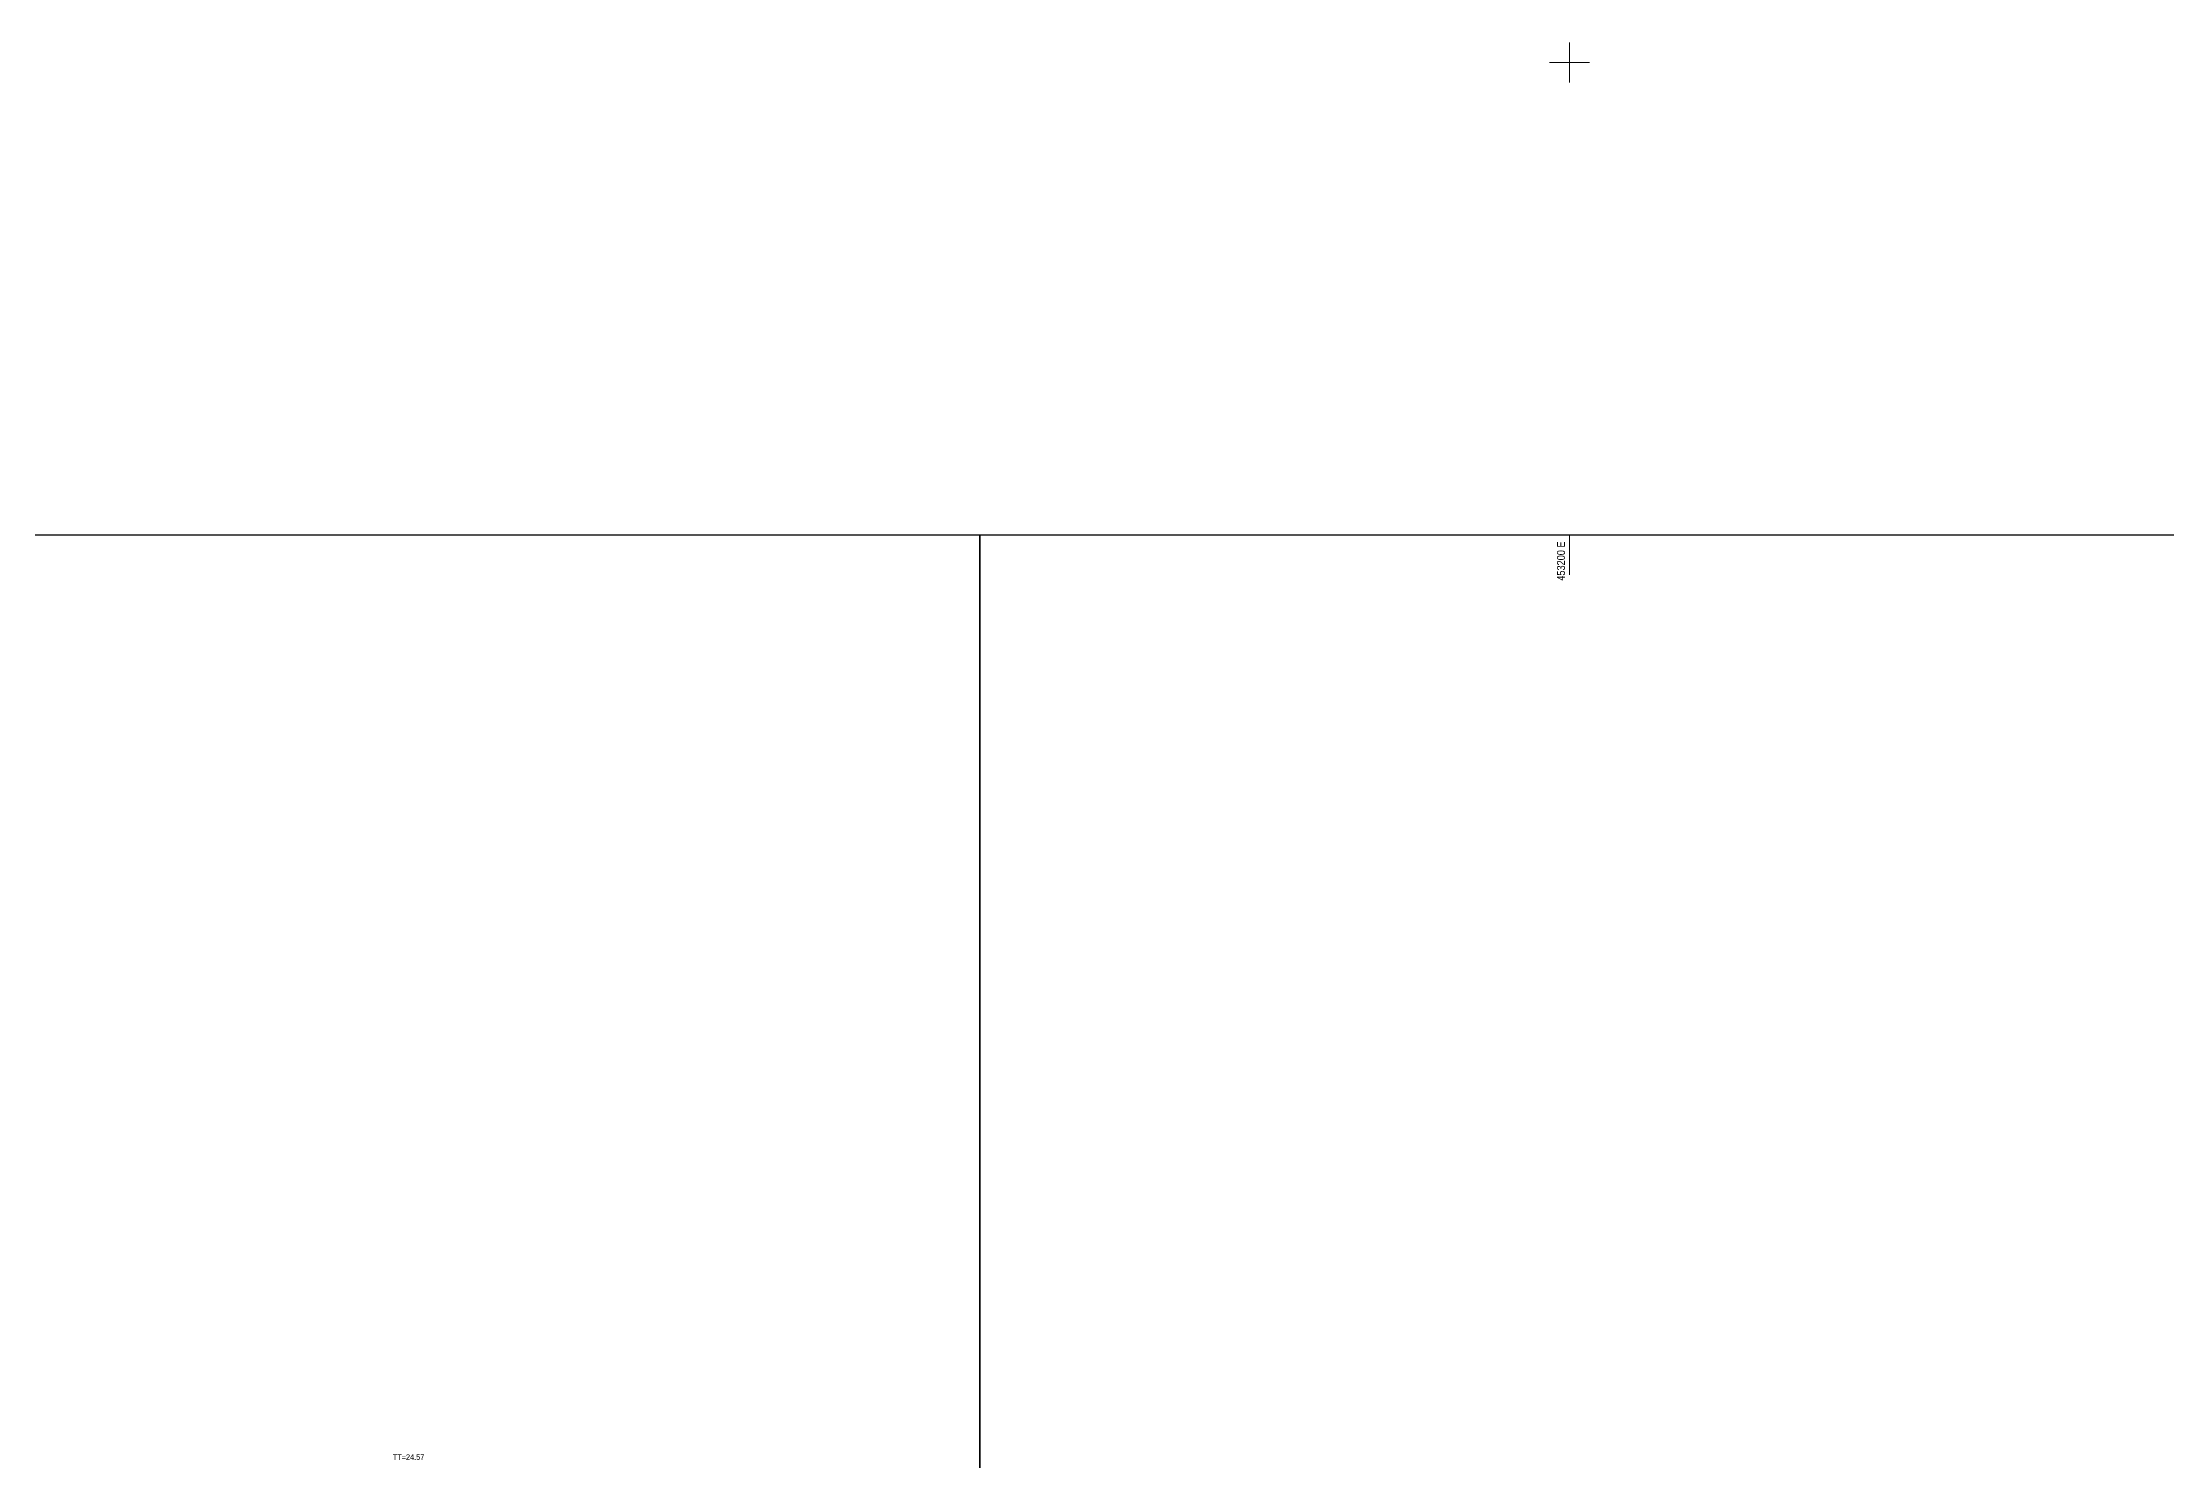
# Model space of a CAD drawing. Extents: x 452260 to 454003, y 451265 to 453203.
# Drawn here: x 453009.1 to 453274.6, y 453025.2 to 453202.5 of the extents above; entities that cross this region are included whole.
import ezdxf

# ---------------------------------------------------------------- set-up
doc = ezdxf.new("R2010")
doc.units = 0
doc.header["$LTSCALE"] = 0.7
doc.header["$MEASUREMENT"] = 0
for name, color, linetype, lineweight in [('Border', 7, 'Continuous', 25), ('FFS_Tree Top Levels', 94, 'Continuous', 25), ('FPS_Grid', 7, 'Continuous', 13)]:
    doc.layers.add(name, color=color, linetype=linetype, lineweight=lineweight)
doc.styles.add('Default', font='ARIALN.TTF')
doc.styles.get("Standard").update_dxf_attribs({"font": 'ARIALN.TTF'})

msp = doc.modelspace()

# ---------------------------------------------------------------- linework, layer by layer
at = {"layer": 'Border'}
for points in [[(452587.68, 453140.97), (453126.3, 453140.97), (453126.3, 452726.87), (452587.68, 452726.87)], [(453126.3, 453140.97), (453664.93, 453140.97), (453664.93, 452726.87), (453126.3, 452726.87)]]:
    msp.add_lwpolyline(points, close=True, dxfattribs=at)
at = {"layer": 'FPS_Grid'}
for p, q in [((453200, 453197.5), (453200, 453202.5)), ((453197.5, 453200), (453202.5, 453200)), ((453200, 453135.97), (453200, 453140.97))]:
    msp.add_line(p, q, dxfattribs=at)

# ---------------------------------------------------------------- texts
at = {"layer": 'FFS_Tree Top Levels', "style": 'Default'}
msp.add_text('TT=24.57', height=0.7, dxfattribs=at).set_placement((453052.9, 453025.32))
at = {"layer": 'FPS_Grid'}
msp.add_text('453200 E', height=1, rotation=90, dxfattribs=at).set_placement((453199.43, 453135.22))

doc.saveas('drawing.dxf')
